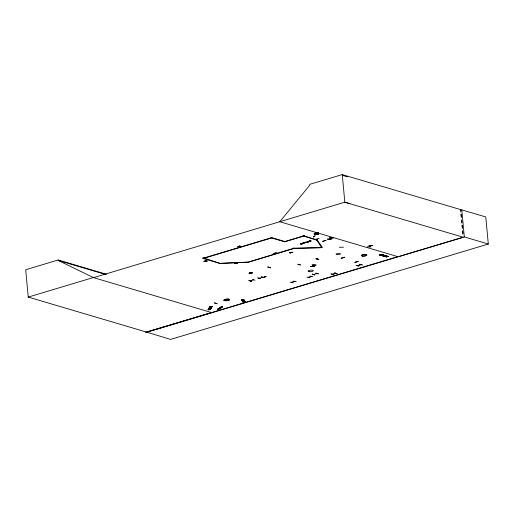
<?xml version="1.0" encoding="UTF-8"?>
<svg xmlns="http://www.w3.org/2000/svg" width="514" height="514" viewBox="0 0 514 514"><rect width="100%" height="100%" fill="white"/><g stroke="black" fill="none" stroke-linecap="round" stroke-linejoin="round"><path stroke-width="0.77" d="M315.757 239.286L319.155 238.271M367.182 246.842L371.153 246.9M214.447 302.913L217.056 303.594M216.979 303.665L214.454 302.894M331.125 239.351L327.334 239.113L331.209 239.267M304.481 235.399L302.804 236.665L304.571 235.354M340.345 253.916L336.15 254.07M252.419 272.471L248.904 273.487L252.303 272.478M344.553 257.251L341.039 258.266L344.444 257.257M249.052 280.496L251.609 281.235L249.097 280.509M251.455 281.306L248.924 280.535M290.069 282.115L292.736 282.828M309.447 277.804L306.903 277.046M330.99 273.981L333.721 274.682L331.151 273.885M358.785 266.027L356.086 265.333L358.644 266.079M249.637 272.516L252.188 273.319L249.489 272.587M300.446 264.903L297.767 264.202L300.478 264.928M314.722 274.951L312.377 274.168M257.822 277.907L260.328 278.704L257.861 277.933M316.309 234.435L316.059 233.26M339.381 247.305L343.538 247.157M340.313 253.98L336.143 254.089M379.679 254.925L386.881 256.878L379.891 254.771L379.428 255.008L386.419 256.923M387.787 256.512L380.9 254.475M387.819 256.505L388.269 256.447L380.932 254.462M210.097 306.485L207.971 309.884L210.2 306.383M208.363 309.865L210.605 306.37M211.871 306.331L209.641 309.833L212.276 306.318M212.198 306.415L210.168 309.724M210.213 309.724L212.321 306.318M294.066 247.941L293.924 248.525L248.776 262.076L219.671 263.374L202.715 258.356L271.758 237.629L285.321 241.644M312.544 266.355L313.97 265.134M314.189 265.134L312.775 266.342M251.083 273.088L250.684 273.043M264.421 277.033L264.28 277.072M342.819 257.822L343.23 257.861L342.838 257.848M243.501 302.65L241.529 299.675M241.985 299.598L244.028 302.675M243.103 299.366L245.319 302.489L243.064 299.373M242.942 299.482L244.998 302.528L245.416 302.483L243.334 302.765L241.304 299.707M245.583 302.367L243.507 299.315L245.441 302.489M279.777 221.727L309.813 185.13L309.736 184.34L342.26 174.58L460.589 209.59L460.807 211.961M221.592 306.877C208.896 314.587 231.242 300.626 218.154 309.126M222.177 306.909C222.639 307.52 213.631 311.831 222.504 306.871M221.2 306.852L217.73 309.094M369.136 246.836L370.742 245.615M370.626 245.705L370.967 245.602L369.296 246.714M329.268 239.177L331.08 237.956M312.197 264.973L316.181 265.076L312.139 265.018M380.816 254.603L387.717 256.627M312.326 274.155L314.87 274.881L312.197 274.193M369.013 245.429L372.913 245.576L368.943 245.474M315.018 235.797L313.341 237.05L315.024 235.74M356.555 261.812L356.388 261.844M333.226 237.976L329.333 237.828L333.123 238.046M291.47 282.443L294.76 281.447M294.952 281.466L291.528 282.424M308.162 277.431L311.458 276.436M357.5 265.654L360.886 264.646M357.558 265.635L360.976 264.678M218.746 309.158L222.446 306.935M269.092 267.531L268.918 267.498M299.167 264.53L299.514 264.427M317.376 259.14L316.926 259.21L317.305 259.095M313.649 274.508L317.067 273.57M305.727 241.998L306.472 242.409C307.976 242.627 304.673 242.396 306.241 242.139M259.48 278.235L259.062 278.286L262.532 277.361M309.871 241.002L310.405 240.796M238.971 246.11L240.019 246.026M310.681 241.117L310.899 240.848L310.013 240.815M331.048 237.558L331.106 238.072L331.125 237.539M331.125 238.059L330.913 237.648M300.465 243.565L300.953 243.437M253.717 279.854L250.44 280.901M332.462 274.27L335.886 273.313L332.577 274.303M311.6 276.481L308.278 277.47M316.457 234.416L316.258 233.26M309.171 240.944L309.865 240.86L309.524 240.912M106.629 274.303L58.223 259.975L25.7 269.741L28.238 297.086L146.567 332.095L397.83 256.659M28.238 297.086L93.323 277.541M202.683 258.022L203.345 257.822L220.217 263.419L248.166 262.172L293.43 248.378L321.68 247.645L294.098 248.275M271.064 237.487L271.726 237.295L271.758 237.629M203.872 258.304L271.591 237.976M203.897 261.183L204.591 260.971L204.469 261.305L205.439 261.594L203.917 261.408L204.726 261.228M284.827 241.496L303.543 235.875L317.106 239.89L316.444 240.089L302.849 235.74M303.376 236.222L284.66 241.843L271.096 237.828M234.23 263.264L234.93 263.052L234.802 263.386L235.772 263.676L234.249 263.489L235.059 263.309M302.579 243.161L304.063 243.379L302.56 242.936M304.673 242.3C307.147 242.82 302.63 243.006 304.763 242.325M310.096 241.137L309.235 241.291L309.852 240.777M460.287 210.329L461.797 209.873L485.788 216.972L488.3 244.034L170.584 339.42L146.567 332.095M252.483 279.494L255.072 280.201M296.34 281.743L293.674 281.029M313.058 276.757L310.372 276.018M359.704 264.241L362.229 264.993M337.107 273.666L334.582 272.85L337.139 273.621M146.586 332.32L464.309 236.935L488.3 244.034M322.651 241.381L325.985 240.314M322.651 241.374L325.972 240.346M145.327 332.41L211.614 312.57M462.484 237.474L398.112 256.743L279.5 221.643M316.084 258.728L318.796 259.422L316.065 258.503M266.188 276.558L262.802 277.599M354.795 262.339L358.335 261.356L354.936 262.371M318.301 273.917L315.795 273.095L318.468 273.833M261.343 276.892L263.958 277.65L261.491 276.866M303.099 242.884C306.074 242.993 302.386 243.379 303.832 242.859M304.031 242.981L303.311 243.051L304.005 242.749M310.263 240.68L310.61 240.648M239.261 246.071L239.588 246.039M262.256 277.438L262.493 277.303M310.25 240.616L310.88 240.623M309.736 241.04C307.629 241.49 311.741 241.67 309.717 240.815M316.444 240.089L317.254 239.974L322.451 247.478L321.642 247.587L316.412 239.749M290.237 252.939L290.802 252.766L289.318 252.695L291.053 252.753L290.23 252.946M316.817 232.964L318.224 232.81M318.243 232.983L314.003 233.401L318.23 232.945M314.253 234.429L315.667 234.313M310.7 241.175C311.992 240.732 309.878 241.586 310.54 240.636M329.397 239.183L331.292 237.969L331.234 237.558M309.46 241.387L310.026 241.22M381.343 254.43L388.231 256.473M381.015 254.533L388.012 256.537M379.647 254.938L386.451 256.91M316.11 258.683L318.796 259.435M267.826 267.074L270.499 267.8M342.33 175.364L347.528 176.874M350.015 203.711L344.823 202.201L93.561 277.637L58.268 260.482L58.223 259.975M463.153 237.217L344.823 202.201L342.26 174.58M359.826 264.202L362.389 264.98M58.268 260.482L105.139 274.354M93.278 277.554L211.89 312.653M266.098 276.532L262.673 277.509M210.65 306.37L208.536 309.775M210.245 306.383L208.131 309.788M243.61 299.392L245.724 302.438M241.933 299.617L244.047 302.662M461.797 209.873L464.309 236.935M461.129 214.357L461.347 216.722M461.636 219.883L461.861 222.247M462.15 225.408L462.369 227.773M462.664 230.934L462.883 233.298M461.032 214.325L461.321 217.486M461.617 220.641L461.835 223.012M462.054 225.376L462.349 228.531M462.568 230.902L462.863 234.056M317.222 239.64L317.254 239.974M303.511 235.541L303.543 235.875M293.398 248.037L293.43 248.378M300.632 243.835L301.307 243.777L300.645 243.809M310.572 266.374L314.619 266.413L310.572 266.4M206.615 261.17L205.08 261.125L206.615 261.17M236.948 263.245L235.412 263.207L236.948 263.245M240.488 246.444L238.952 246.405L240.488 246.444M292.132 252.419L290.596 252.38L292.132 252.419M300.407 243.854L302.026 243.912L300.407 243.854M238.959 246.624L237.712 246.733L238.959 246.624M239.19 246.797L238.599 246.971L239.19 246.797M301.23 243.989L301.802 243.957L301.255 243.964M205.304 261.067L206.403 261.208L205.304 261.067M239.177 246.347L240.276 246.482L239.177 246.347M235.637 263.149L236.736 263.284L235.637 263.149M290.821 252.316L291.913 252.458L290.821 252.316M309.261 241.599L307.757 241.606L309.261 241.599M240.7 246.232L241.162 246.341L240.7 246.232M206.827 260.951L207.283 261.067L206.827 260.951M305.322 242.338L306.447 242.672L305.322 242.338M307.044 241.818L308.169 242.152L307.044 241.818M307.494 241.683L308.297 241.927L307.494 241.683M237.16 263.033L237.622 263.142L237.16 263.033M302.193 243.694L302.656 243.809L302.193 243.694M308.445 241.959L308.445 241.959M273.307 253.441L274.187 253.813L275.305 253.479L273.307 253.441M275.067 252.914L275.947 253.286L277.059 252.952L275.067 252.914M292.344 252.207L292.8 252.316L292.344 252.207M267.987 267.062L270.505 267.82L267.987 267.055M223.693 300.118L226.237 300.902L223.699 300.137M318.513 234.256L314.272 234.654L318.513 234.288M309.075 271.662A2.647 0.752 -5.3 0 0 313.309 270.814A2.647 0.752 -5.3 0 0 309.717 270.313A2.647 0.752 -5.3 0 0 309.075 271.662M225.28 300.587A2.647 0.752 -5.3 0 0 229.52 299.739A2.647 0.752 -5.3 0 0 225.922 299.238A2.647 0.752 -5.3 0 0 225.28 300.587A2.647 0.752 -5.3 0 0 229.52 299.746A2.647 0.752 -5.3 0 0 225.922 299.251A2.647 0.752 -5.3 0 0 225.28 300.6M362.569 255.991A2.647 0.752 -5.3 0 0 366.803 255.143A2.647 0.752 -5.3 0 0 363.212 254.642A2.647 0.752 -5.3 0 0 362.569 255.991M362.569 256.004A2.647 0.752 -5.3 0 0 366.803 255.156A2.647 0.752 -5.3 0 0 363.212 254.655A2.647 0.752 -5.3 0 0 362.569 256.004"/></g></svg>
